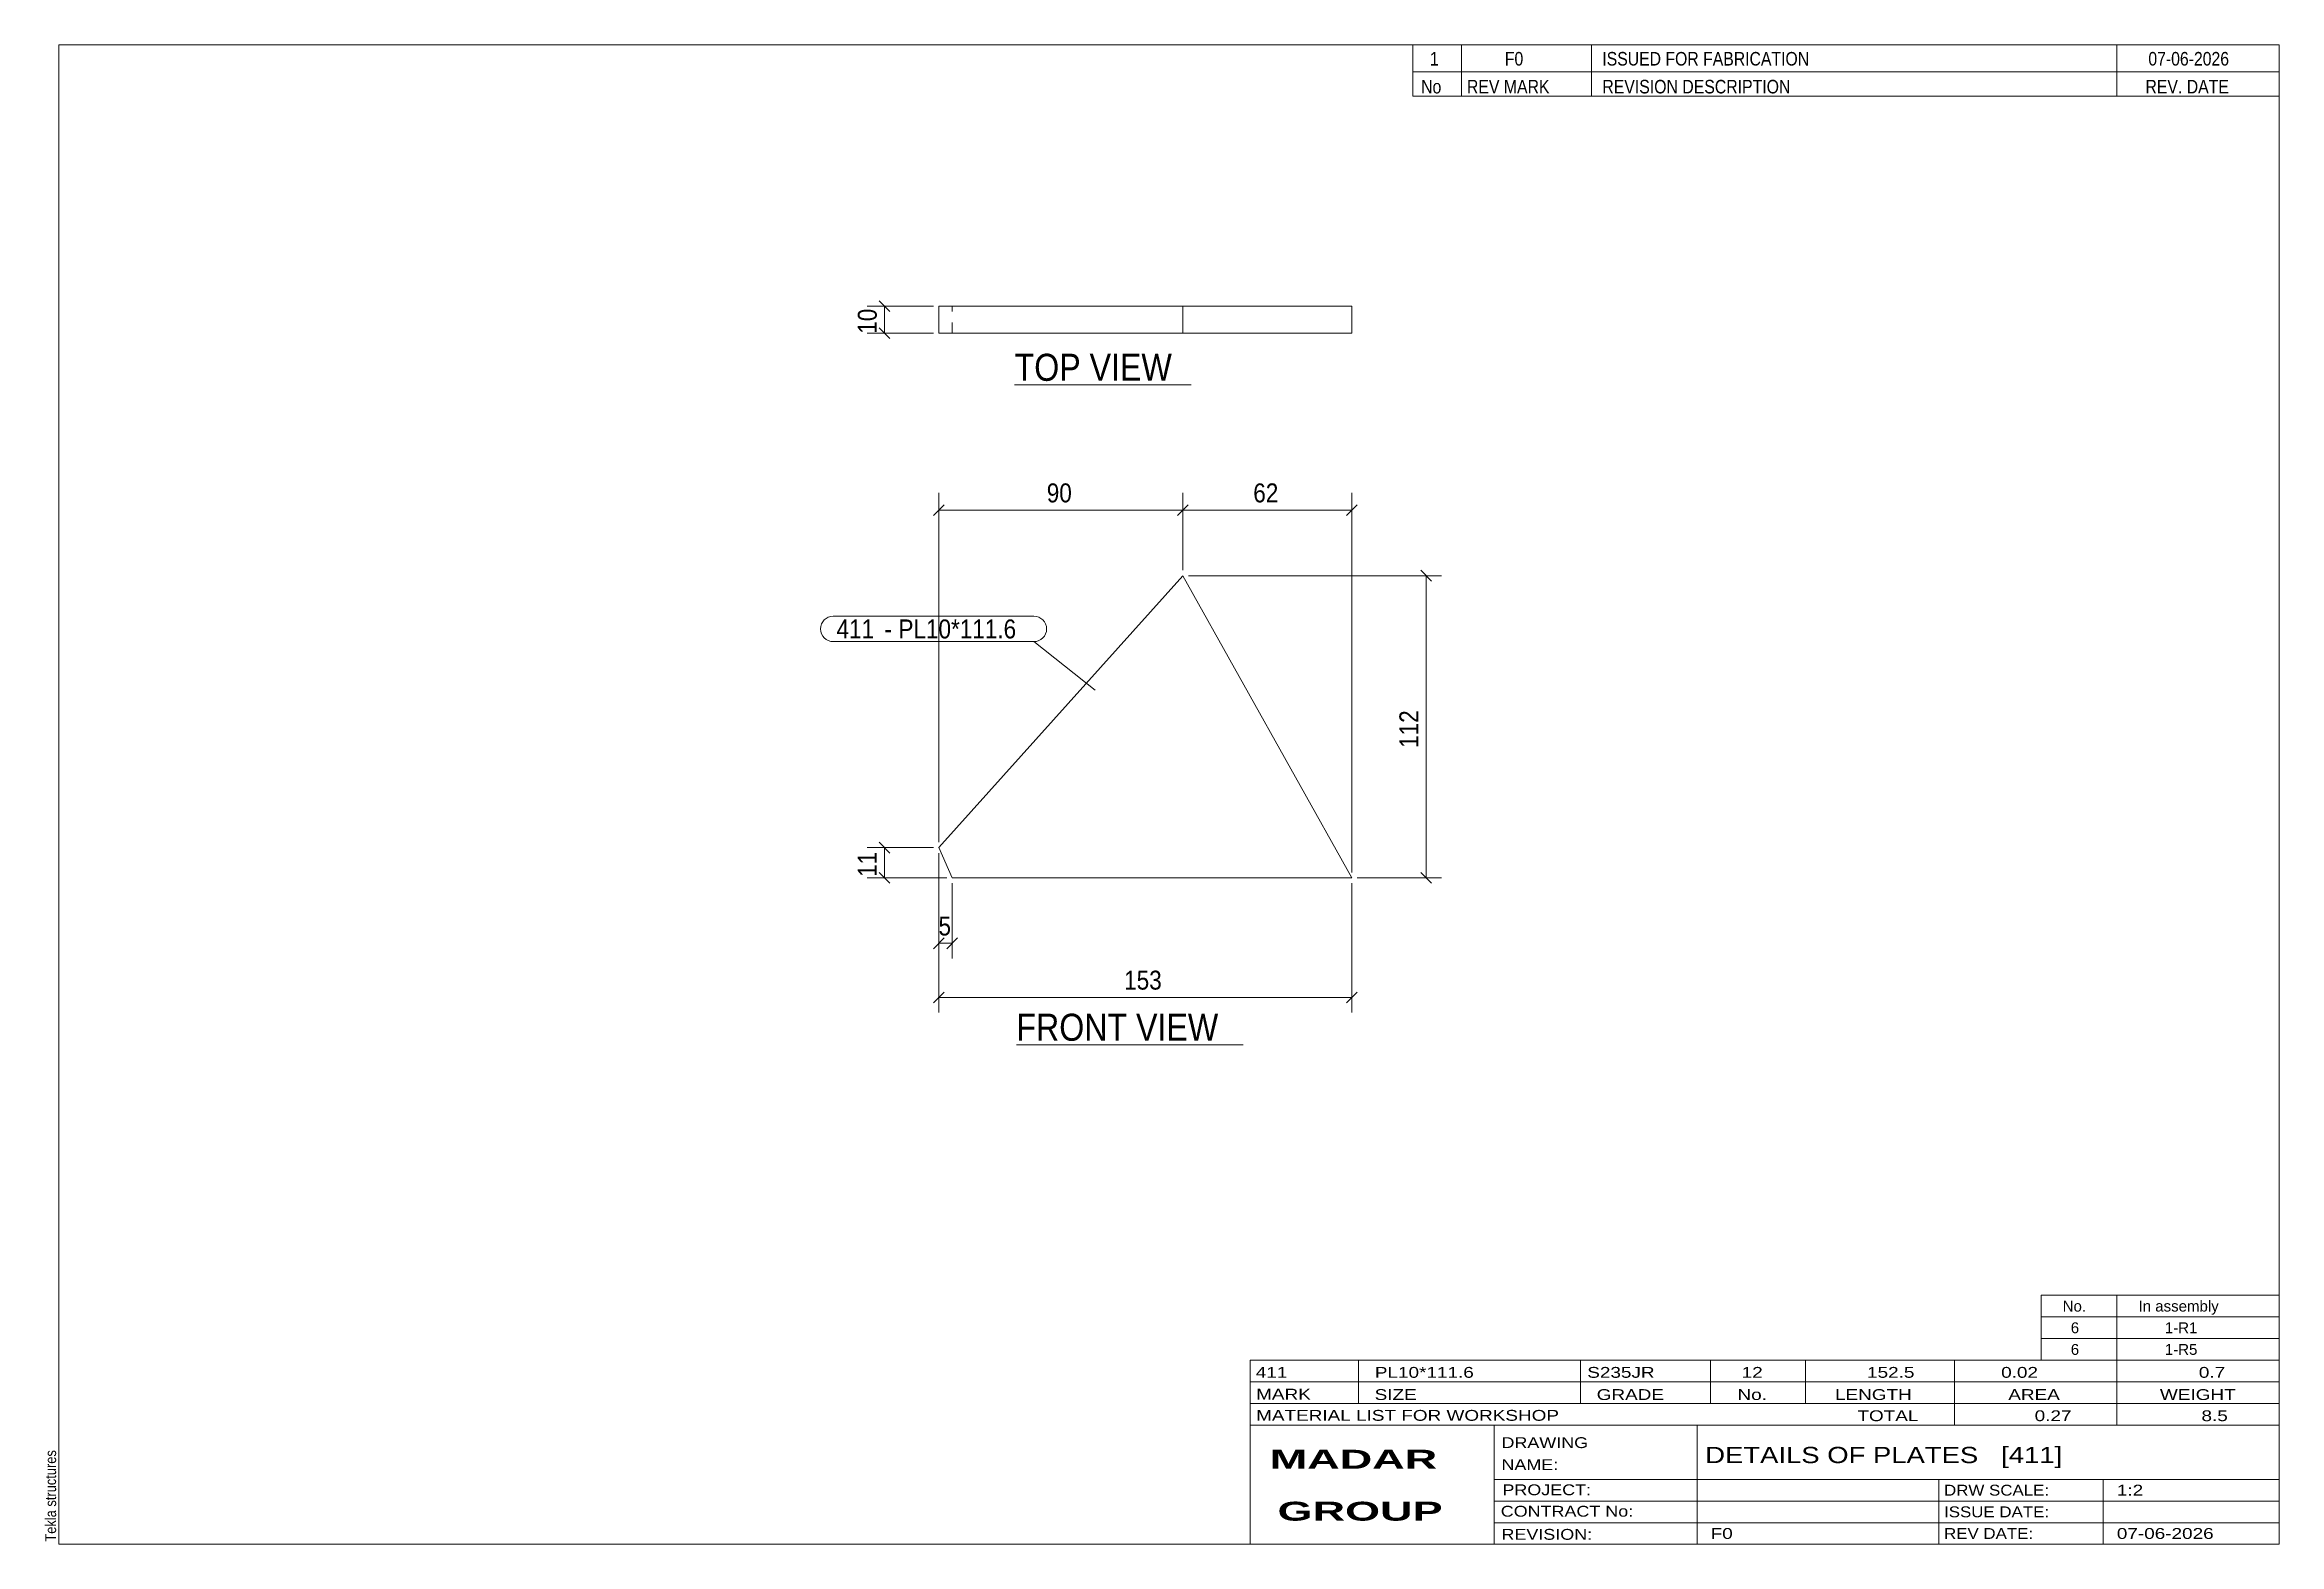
# Model space of a CAD drawing. Header units: millimetres. Extents: x 2 to 415, y 5 to 282.
import ezdxf

# ---------------------------------------------------------------- set-up
doc = ezdxf.new("R2010")
doc.units = ezdxf.units.MM
doc.linetypes.add('XKITLINE00', pattern=[0])
doc.linetypes.add('XKITLINE02', pattern=[4, 2, -2])
for name, color, linetype, lineweight in [('Dimensions', 7, 'Continuous', 0), ('DrawingSheet', 5, 'Continuous', 0), ('OtherObjectType', 7, 'Continuous', 0), ('Part', 2, 'Continuous', 0), ('PartMark', 7, 'Continuous', 0)]:
    doc.layers.add(name, color=color, linetype=linetype, lineweight=lineweight)
doc.styles.add('ARIAL', font='ARIAL.TTF')
doc.styles.add('ARIAL_BOLD', font='ARIALBD.TTF')
doc.styles.add('ARIAL_NARROW', font='ARIALN.TTF')

# ---------------------------------------------------------------- blocks, each defined once
blk = doc.blocks.new('*A1')
at = {"layer": 'Part', "color": 2, "linetype": 'XKITLINE00', "lineweight": 0}
for p, q in [((212.56, 183.92), (167.48, 133.68)), ((243.74, 128.1), (212.56, 183.92)), ((167.48, 133.68), (169.97, 128.1)), ((169.97, 128.1), (243.74, 128.1))]:
    blk.add_line(p, q, dxfattribs=at)
blk = doc.blocks.new('*A2')
at = {"layer": 'Part', "color": 2, "linetype": 'XKITLINE00', "lineweight": 0}
for p, q in [((167.48, 228.7), (167.48, 233.7)), ((167.48, 233.7), (243.74, 233.7)), ((212.56, 228.7), (212.56, 233.7)), ((243.74, 228.7), (243.74, 233.7)), ((167.48, 228.7), (243.74, 228.7))]:
    blk.add_line(p, q, dxfattribs=at)
at = {"layer": 'Part', "color": 7, "linetype": 'XKITLINE02', "lineweight": 0}
blk.add_line((169.97, 228.7), (169.97, 233.7), dxfattribs=at)
blk = doc.blocks.new('*A3')
at = {"layer": 'DrawingSheet', "color": 5, "linetype": 'XKITLINE00', "lineweight": 0}
for p, q in [((415, 282), (5, 282)), ((5, 282), (5, 5)), ((415, 5), (415, 282)), ((5, 5), (415, 5))]:
    blk.add_line(p, q, dxfattribs=at)
at = {"layer": 'DrawingSheet', "color": 5, "style": 'ARIAL', "width": 0.85}
blk.add_text('Tekla structures', height=2, rotation=90, dxfattribs=at).set_placement((4.5, 5.5))
blk = doc.blocks.new('*A4')
at = {"layer": 'OtherObjectType', "color": 7, "linetype": 'XKITLINE00', "lineweight": 0}
for p, q in [((371, 51), (415, 51)), ((371, 47), (371, 51)), ((385, 47), (385, 51)), ((415, 47), (415, 51)), ((371, 47), (415, 47)), ((371, 43), (371, 47)), ((385, 43), (385, 47)), ((415, 43), (415, 47)), ((371, 43), (415, 43)), ((371, 39), (371, 43)), ((385, 39), (385, 43)), ((415, 39), (415, 43)), ((371, 39), (415, 39))]:
    blk.add_line(p, q, dxfattribs=at)
at = {"layer": 'OtherObjectType', "color": 7, "style": 'ARIAL_NARROW', "width": 1.211571}
for s, p in [('No.', (375, 48)), ('In assembly', (389, 48)), ('6', (376.5, 44)), ('1-R1', (393.86, 44)), ('6', (376.5, 40)), ('1-R5', (393.86, 40))]:
    blk.add_text(s, height=2, dxfattribs=at).set_placement(p)
blk = doc.blocks.new('*A5')
at = {"layer": 'OtherObjectType', "color": 7, "linetype": 'XKITLINE00', "lineweight": 0}
for p, q in [((255, 282), (415, 282)), ((415, 282), (255, 282)), ((255, 282), (255, 277)), ((264, 282), (264, 277)), ((288, 282), (288, 277)), ((385, 282), (385, 277)), ((415, 282), (415, 277)), ((255, 277), (415, 277)), ((255, 277), (255, 272.5)), ((255, 277), (415, 277)), ((264, 277), (264, 272.5)), ((288, 277), (288, 272.5)), ((385, 277), (385, 272.5)), ((415, 277), (415, 272.5)), ((415, 272.5), (255, 272.5))]:
    blk.add_line(p, q, dxfattribs=at)
at = {"layer": 'OtherObjectType', "color": 7, "style": 'ARIAL_NARROW'}
for s, width, p in [('1', 1.017001, (258.16, 278.15)), ('F0', 1.017001, (272, 278.15)), ('ISSUED FOR FABRICATION', 1.017001, (290, 278.15)), ('07-06-2026', 1.017001, (390.82, 278.15)), ('No', 1.02, (256.54, 273)), ('REV MARK', 1.02, (265, 273)), ('REVISION DESCRIPTION', 1.02, (290, 273)), ('REV. DATE', 1.02, (390.28, 273))]:
    blk.add_text(s, height=2.5, dxfattribs=dict(at, width=width)).set_placement(p)
blk = doc.blocks.new('*A6')
at = {"layer": 'OtherObjectType', "color": 7, "linetype": 'XKITLINE00', "lineweight": 0}
for p, q in [((225, 39), (415, 39)), ((225, 39), (225, 35)), ((225, 39), (415, 39)), ((245, 35), (245, 39)), ((286, 35), (286, 39)), ((310, 35), (310, 39)), ((327.5, 35), (327.5, 39)), ((355, 35), (355, 39)), ((385, 35), (385, 39)), ((415, 35), (415, 39)), ((225, 35), (415, 35)), ((225, 35), (225, 5)), ((225, 35), (415, 35)), ((245, 31), (245, 35)), ((286, 31), (286, 35)), ((310, 31), (310, 35)), ((327.5, 31), (327.5, 35)), ((355, 31), (355, 35)), ((385, 31), (385, 35)), ((415, 31), (415, 35)), ((225, 31), (415, 31)), ((355, 27), (355, 31)), ((385, 27), (385, 31)), ((415, 27), (415, 31)), ((225, 27), (415, 27)), ((270, 21), (270, 27)), ((307.5, 17), (307.5, 27)), ((415, 21), (415, 27)), ((270, 21), (270, 5)), ((415, 17), (415, 21)), ((270, 17), (415, 17)), ((307.5, 5), (307.5, 17)), ((352.16, 13), (352.16, 17)), ((382.5, 5), (382.5, 17)), ((415, 13), (415, 17)), ((270, 13), (415, 13)), ((352.16, 5), (352.16, 13)), ((415, 9), (415, 13)), ((270, 9), (415, 9)), ((415, 5), (415, 9)), ((225, 5), (415, 5)), ((262.5, 5), (415, 5))]:
    blk.add_line(p, q, dxfattribs=at)
at = {"layer": 'OtherObjectType', "color": 7, "style": 'ARIAL_NARROW'}
for s, height, width, p in [('411', 2, 1.525501, (226.01, 35.76)), ('PL10*111.6', 2, 1.525501, (248, 35.76)), ('S235JR', 2, 1.525501, (287.22, 35.76)), ('12', 2, 1.525501, (315.73, 35.76)), ('152.5', 2, 1.525501, (338.88, 35.76)), ('0.02', 2, 1.525501, (363.64, 35.76)), ('0.7', 2, 1.525501, (400.14, 35.76)), ('MARK', 2, 1.525501, (226.08, 31.73)), ('SIZE', 2, 1.525501, (247.96, 31.66)), ('GRADE', 2, 1.525501, (288.96, 31.66)), ('No.', 2, 1.525501, (314.96, 31.66)), ('LENGTH', 2, 1.525501, (332.96, 31.66)), ('AREA', 2, 1.525501, (364.96, 31.66)), ('WEIGHT', 2, 1.525501, (392.96, 31.66)), ('MATERIAL LIST FOR WORKSHOP', 2, 1.525501, (226.08, 27.82)), ('TOTAL', 2, 1.525501, (337.1, 27.75)), ('0.27', 2, 1.525501, (369.83, 27.75)), ('8.5', 2, 1.525501, (400.63, 27.75)), ('DRAWING', 2, 1.445, (271.38, 22.78)), ('NAME:', 2, 1.445, (271.38, 18.72)), ('DETAILS OF PLATES   [411]', 3, 1.474651, (309, 20)), ('PROJECT:', 2, 1.445, (271.55, 14.07)), ('DRW SCALE:', 2, 1.36, (353.1, 14)), ('1:2', 2, 1.525501, (385, 14)), ('CONTRACT No:', 2, 1.445, (271.25, 10.11)), ('ISSUE DATE:', 2, 1.36, (353.1, 10)), ('REVISION:', 2, 1.445, (271.38, 5.84)), ('F0', 2, 1.525501, (310, 6)), ('REV DATE:', 2, 1.36, (353.1, 6)), ('07-06-2026', 2, 1.525501, (385, 6))]:
    blk.add_text(s, height=height, dxfattribs=dict(at, width=width)).set_placement(p)
at = {"layer": 'OtherObjectType', "color": 1, "style": 'ARIAL_BOLD', "width": 1.7}
for s, p in [('MADAR ', (228.58, 18.97)), ('GROUP', (230.03, 9.37))]:
    blk.add_text(s, height=3.5, dxfattribs=at).set_placement(p)
blk = doc.blocks.new('*A7')
at = {"layer": 'Dimensions', "color": 7, "linetype": 'XKITLINE00', "lineweight": 0}
for p, q in [((213.56, 183.92), (260.28, 183.92)), ((256.49, 184.91), (258.47, 182.93)), ((257.48, 128.1), (257.48, 183.92)), ((244.74, 128.1), (260.28, 128.1)), ((256.49, 129.09), (258.47, 127.11))]:
    blk.add_line(p, q, dxfattribs=at)
at = {"layer": 'Dimensions', "color": 3}
for p in [(257.48, 183.92), (257.48, 128.1)]:
    blk.add_point(p, dxfattribs=at)
at = {"layer": 'Dimensions', "color": 3, "style": 'ARIAL', "width": 0.85}
blk.add_text('112', height=3.5, rotation=90.0002, dxfattribs=at).set_placement((256.03, 152.11))
blk = doc.blocks.new('*A8')
at = {"layer": 'Dimensions', "color": 7, "linetype": 'XKITLINE00', "lineweight": 0}
for p, q in [((166.48, 133.68), (154.28, 133.68)), ((156.49, 134.67), (158.47, 132.69)), ((157.48, 128.1), (157.48, 133.68)), ((168.97, 128.1), (154.28, 128.1)), ((156.49, 129.09), (158.47, 127.11))]:
    blk.add_line(p, q, dxfattribs=at)
at = {"layer": 'Dimensions', "color": 3}
for p in [(157.48, 133.68), (157.48, 128.1)]:
    blk.add_point(p, dxfattribs=at)
at = {"layer": 'Dimensions', "color": 3, "style": 'ARIAL', "width": 0.85}
blk.add_text('11', height=3.5, rotation=90.0002, dxfattribs=at).set_placement((156.03, 128.29))
blk = doc.blocks.new('*A9')
at = {"layer": 'Dimensions', "color": 7, "linetype": 'XKITLINE00', "lineweight": 0}
for p, q in [((167.48, 132.68), (167.48, 103.21)), ((243.74, 127.1), (243.74, 103.21)), ((168.47, 107), (166.49, 105.02)), ((167.48, 106.01), (243.74, 106.01)), ((244.73, 107), (242.75, 105.02))]:
    blk.add_line(p, q, dxfattribs=at)
at = {"layer": 'Dimensions', "color": 3}
for p in [(167.48, 106.01), (243.74, 106.01)]:
    blk.add_point(p, dxfattribs=at)
at = {"layer": 'Dimensions', "color": 3, "style": 'ARIAL', "width": 0.85}
blk.add_text('153', height=3.5, dxfattribs=at).set_placement((201.71, 107.46))
blk = doc.blocks.new('*A10')
at = {"layer": 'Dimensions', "color": 7, "linetype": 'XKITLINE00', "lineweight": 0}
for p, q in [((167.48, 134.68), (167.48, 199.21)), ((212.56, 184.92), (212.56, 199.21)), ((168.47, 197), (166.49, 195.02)), ((167.48, 196.01), (212.56, 196.01)), ((213.55, 197), (211.57, 195.02))]:
    blk.add_line(p, q, dxfattribs=at)
at = {"layer": 'Dimensions', "color": 3}
for p in [(167.48, 196.01), (212.56, 196.01)]:
    blk.add_point(p, dxfattribs=at)
at = {"layer": 'Dimensions', "color": 3, "style": 'ARIAL', "width": 0.85}
blk.add_text('90', height=3.5, dxfattribs=at).set_placement((187.42, 197.46))
blk = doc.blocks.new('*A11')
at = {"layer": 'Dimensions', "color": 7, "linetype": 'XKITLINE00', "lineweight": 0}
for p, q in [((212.56, 184.92), (212.56, 199.21)), ((243.74, 129.1), (243.74, 199.21)), ((213.55, 197), (211.57, 195.02)), ((212.56, 196.01), (243.74, 196.01)), ((244.73, 197), (242.75, 195.02))]:
    blk.add_line(p, q, dxfattribs=at)
at = {"layer": 'Dimensions', "color": 3}
for p in [(212.56, 196.01), (243.74, 196.01)]:
    blk.add_point(p, dxfattribs=at)
at = {"layer": 'Dimensions', "color": 3, "style": 'ARIAL', "width": 0.85}
blk.add_text('62', height=3.5, dxfattribs=at).set_placement((225.55, 197.46))
blk = doc.blocks.new('*A12')
at = {"layer": 'Dimensions', "color": 7, "linetype": 'XKITLINE00', "lineweight": 0}
for p, q in [((167.48, 132.68), (167.48, 113.21)), ((169.97, 127.1), (169.97, 113.21)), ((168.47, 117), (166.49, 115.02)), ((167.48, 116.01), (169.97, 116.01)), ((170.96, 117), (168.98, 115.02))]:
    blk.add_line(p, q, dxfattribs=at)
at = {"layer": 'Dimensions', "color": 3}
for p in [(167.48, 116.01), (169.97, 116.01)]:
    blk.add_point(p, dxfattribs=at)
at = {"layer": 'Dimensions', "color": 3, "style": 'ARIAL', "width": 0.85}
blk.add_text('5', height=3.5, dxfattribs=at).set_placement((167.43, 117.46))
blk = doc.blocks.new('*A13')
at = {"layer": 'PartMark', "color": 7, "linetype": 'XKITLINE00', "lineweight": 0}
for p, q in [((148, 176.43), (185.04, 176.43)), ((148, 171.73), (185.04, 171.73)), ((196.35, 162.77), (185.04, 171.73))]:
    blk.add_line(p, q, dxfattribs=at)
for centre, start, end in [((148, 174.08), 90, 270), ((185.04, 174.08), 270, 90)]:
    blk.add_arc(centre, 2.35, start, end, dxfattribs=at)
at = {"layer": 'PartMark', "color": 1, "style": 'ARIAL', "width": 0.85}
blk.add_text('411', height=3.5, dxfattribs=at).set_placement((148.6, 172.33))
at = {"layer": 'PartMark', "color": 3, "style": 'ARIAL', "width": 0.85}
for s, p in [('-', (157.44, 172.33)), ('PL10*111.6', (160.04, 172.33))]:
    blk.add_text(s, height=3.5, dxfattribs=at).set_placement(p)
blk = doc.blocks.new('*A14')
at = {"layer": 'OtherObjectType', "color": 7, "linetype": 'XKITLINE00', "lineweight": 0}
blk.add_line((181.81, 97.26), (223.67, 97.26), dxfattribs=at)
at = {"layer": 'OtherObjectType', "color": 3, "style": 'ARIAL', "width": 0.85}
blk.add_text('FRONT VIEW', height=5, dxfattribs=at).set_placement((181.81, 98.01))
blk = doc.blocks.new('*A15')
at = {"layer": 'Dimensions', "color": 7, "linetype": 'XKITLINE00', "lineweight": 0}
for p, q in [((166.48, 233.7), (154.28, 233.7)), ((156.49, 234.69), (158.47, 232.71)), ((157.48, 228.7), (157.48, 233.7)), ((166.48, 228.7), (154.28, 228.7)), ((156.49, 229.69), (158.47, 227.71))]:
    blk.add_line(p, q, dxfattribs=at)
at = {"layer": 'Dimensions', "color": 3}
for p in [(157.48, 233.7), (157.48, 228.7)]:
    blk.add_point(p, dxfattribs=at)
at = {"layer": 'Dimensions', "color": 3, "style": 'ARIAL', "width": 0.85}
blk.add_text('10', height=3.5, rotation=90.0002, dxfattribs=at).set_placement((156.03, 228.61))
blk = doc.blocks.new('*A16')
at = {"layer": 'OtherObjectType', "color": 7, "linetype": 'XKITLINE00', "lineweight": 0}
blk.add_line((181.48, 219.16), (214.08, 219.16), dxfattribs=at)
at = {"layer": 'OtherObjectType', "color": 3, "style": 'ARIAL', "width": 0.85}
blk.add_text('TOP VIEW', height=5, dxfattribs=at).set_placement((181.48, 219.91))

msp = doc.modelspace()

# ---------------------------------------------------------------- block references
at = {"lineweight": 0}
for name in ['*A3', '*A5', '*A15', '*A2', '*A16', '*A10', '*A11', '*A1', '*A7', '*A13', '*A8', '*A9', '*A12', '*A14', '*A4', '*A6']:
    msp.add_blockref(name, (0, 0), dxfattribs=at)

doc.saveas('drawing.dxf')
